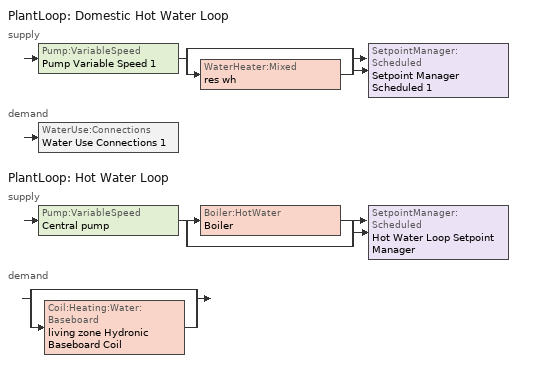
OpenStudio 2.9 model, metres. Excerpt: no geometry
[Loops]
PlantLoop 'Domestic Hot Water Loop'
 supply: Pump:VariableSpeed 'Pump Variable Speed 1' > split
  | bypass
  | WaterHeater:Mixed 'res wh'
  join > SetpointManager:Scheduled 'Setpoint Manager Scheduled 1'
 demand: WaterUse:Connections 'Water Use Connections 1'
PlantLoop 'Hot Water Loop'
 supply: Pump:VariableSpeed 'Central pump' > split
  | Boiler:HotWater 'Boiler'
  | bypass
  join > SetpointManager:Scheduled 'Hot Water Loop Setpoint Manager'
 demand: split
  | bypass
  | Coil:Heating:Water:Baseboard 'living zone Hydronic Baseboard Coil'
[Sizing:Zone] Zone Cooling Design Supply Air Temperature Input Method=SupplyAirTemperature; Zone Cooling Design Supply Air Temperature {C}=14; Zone Cooling Design Supply Air Temperature Difference {deltaC}=11.11; Zone Heating Design Supply Air Temperature Input Method=SupplyAirTemperature; Zone Heating Design Supply Air Temperature {C}=40; Zone Heating Design Supply Air Temperature Difference {deltaC}=11.11; Zone Cooling Design Supply Air Humidity Ratio {kg-H2O/kg-air}=0.0085; Zone Heating Design Supply Air Humidity Ratio {kg-H2O/kg-air}=0.008; Cooling Design Air Flow Method=DesignDay; Heating Design Air Flow Method=DesignDay; Account for Dedicated Outdoor Air System=No; Dedicated Outdoor Air System Control Strategy=NeutralSupplyAir; Dedicated Outdoor Air Low Setpoint Temperature for Design {C}=autosize; Dedicated Outdoor Air High Setpoint Temperature for Design {C}=autosize
living zone; corridor zone; crawl zone
[Zone equipment]
living zone: res room ac zone ptac, living zone Hydronic Baseboard
[PlantLoop] Glycol Concentration=0; Load Distribution Scheme=Optimal
Name | Maximum Loop Flow Rate {m3/s} | Plant Loop Volume {m3} | Fluid Type | Minimum Loop Temperature {C}
Domestic Hot Water Loop | 0.01 | 0.003
Hot Water Loop |  | Autocalculate | Water | 10
[Sizing:Plant] Loop Type=Heating; Sizing Option=NonCoincident; Zone Timesteps in Averaging Window=1; Coincident Sizing Factor Mode=None
Name | Design Loop Exit Temperature {C} | Loop Design Temperature Difference {deltaC}
Domestic Hot Water Loop | 52.6667 | 5.55556
Hot Water Loop | 82.2222 | 11.1111
[Pump:VariableSpeed] Pump Control Type=Intermittent; Skin Loss Radiative Fraction=0.5; Design Power Sizing Method=PowerPerFlowPerPressure; Design Electric Power per Unit Flow Rate {W/(m3/s)}=348701.1; Design Shaft Power per Unit Flow Rate per Unit Head {W-s/m3-Pa}=1.28205; Design Minimum Flow Rate Fraction=0
Name | Rated Flow Rate {m3/s} | Rated Pump Head {Pa} | Rated Power Consumption {W} | Motor Efficiency | Fraction of Motor Inefficiencies to Fluid Stream | Coefficient 1 of the Part Load Performance Curve | Coefficient 2 of the Part Load Performance Curve | Coefficient 3 of the Part Load Performance Curve | Coefficient 4 of the Part Load Performance Curve
Pump Variable Speed 1 | 0.01 | 1 | 0 | 1 | 0 | 0 | 1 | 0 | 0
Central pump |  | 179344 |  | 0.9
[SetpointManager:Scheduled] Control Variable=Temperature
Name | Schedule
Setpoint Manager Scheduled 1 | dhw temp
Hot Water Loop Setpoint Manager | Hot Water Loop Temp - 180F
[WaterHeater:Mixed]
res wh: Tank Volume {m3}=0.136275; Setpoint Temperature Schedule=WH Setpoint Temp; Deadband Temperature Difference {deltaC}=2; Maximum Temperature Limit {C}=99; Heater Control Type=Cycle; Heater Maximum Capacity {W}=1318.82; Heater Minimum Capacity {W}=0; Heater Fuel Type=Electricity; Heater Thermal Efficiency=1; Off Cycle Parasitic Fuel Consumption Rate {W}=0; Off Cycle Parasitic Fuel Type=Electricity; Off Cycle Parasitic Heat Fraction to Tank=0; On Cycle Parasitic Fuel Consumption Rate {W}=0; On Cycle Parasitic Fuel Type=Electricity; On Cycle Parasitic Heat Fraction to Tank=0; Ambient Temperature Indicator=ThermalZone; Ambient Temperature Thermal Zone=living zone; Off Cycle Loss Coefficient to Ambient Temperature {W/K}=1.16351; Off Cycle Loss Fraction to Thermal Zone=1; On Cycle Loss Coefficient to Ambient Temperature {W/K}=1.16351; On Cycle Loss Fraction to Thermal Zone=1; Use Side Effectiveness=1; Source Side Effectiveness=1; Use Side Design Flow Rate {m3/s}=autosize; Source Side Design Flow Rate {m3/s}=autosize; Indirect Water Heating Recovery Time {hr}=1.5; Source Side Flow Control Mode=IndirectHeatPrimarySetpoint
[WaterUse:Connections]
Water Use Connections 1: Water Use Equipment Name 1=res shower; Water Use Equipment Name 2=res sink; Water Use Equipment Name 3=res bath; Water Use Equipment Name 4=res shower dist=0.0; Water Use Equipment Name 5=res sink dist=0.0; Water Use Equipment Name 6=res bath dist=0.0; Water Use Equipment Name 7=res cw; Water Use Equipment Name 8=res dw
[WaterUse:Equipment:Definition]
Name | Peak Flow Rate {m3/s} | Target Temperature Schedule
res shower | 0.000137347 | res shower temperature schedule
res sink | 0.0001062 | res sink temperature schedule
res bath | 0.00021481 | res bath temperature schedule
res shower dist=0.0 | 0 | res shower temperature schedule
res sink dist=0.0 | 0 | res sink temperature schedule
res bath dist=0.0 | 0 | res bath temperature schedule
res cw | 0.000126391 | res cw temperature schedule
res dw | 5.33455e-05 | res dw temperature schedule
[OtherEquipment:Definition] Design Level Calculation Method=EquipmentLevel; Fraction Radiant=0; Fraction Lost=0
Name | Design Level {W} | Fraction Latent
res shower | 3949.73 | 0.487197
res sink | 1066.44 | 0.312222
res bath | 3168.63 | 0
[Coil:Cooling:DX:SingleSpeed]
res room ac cooling coil: Availability Schedule=Always On Discrete; Rated Total Cooling Capacity {W}=3122.96; Rated Sensible Heat Ratio=0.65; Rated COP {W/W}=3.13586; Rated Air Flow Rate {m3/s}=0.130756; Rated Evaporator Fan Power Per Volume Flow Rate {W/(m3/s)}=773.3; Total Cooling Capacity Function of Temperature Curve=RoomAC-Cap-fT; Total Cooling Capacity Function of Flow Fraction Curve=RoomAC-Cap-fFF; Energy Input Ratio Function of Temperature Curve=RoomAC-EIR-fT; Energy Input Ratio Function of Flow Fraction Curve=RoomAC-EIR-fFF; Part Load Fraction Correlation Curve=RoomAC-PLF-fPLR; Condenser Type=AirCooled; Evaporative Condenser Effectiveness=0.9; Evaporative Condenser Air Flow Rate {m3/s}=Autosize; Evaporative Condenser Pump Rated Power Consumption {W}=Autosize; Crankcase Heater Capacity {W}=0; Maximum Outdoor Dry-Bulb Temperature for Crankcase Heater Operation {C}=10; Basin Heater Capacity {W/K}=0; Basin Heater Setpoint Temperature {C}=2
[Fan:OnOff]
res room ac living zone clg supply fan: Availability Schedule=Always On Discrete; Fan Total Efficiency=1; Pressure Rise {Pa}=0; Maximum Flow Rate {m3/s}=0.146681; Motor Efficiency=1; Motor In Airstream Fraction=0; Fan Power Ratio Function of Speed Ratio Curve=Fan On Off Power Curve; Fan Efficiency Ratio Function of Speed Ratio Curve=Fan On Off Efficiency Curve
[Coil:Heating:Electric]
res room ac always off heating coil: Availability Schedule=Always Off Discrete; Nominal Capacity {W}=0
[ZoneHVAC:PackagedTerminalAirConditioner]
res room ac zone ptac: Availability Schedule=Always On Discrete; Supply Air Flow Rate During Cooling Operation {m3/s}=0.146681; Supply Air Flow Rate During Heating Operation {m3/s}=1e-005; Supply Air Flow Rate When No Cooling or Heating is Needed {m3/s}=0; Outdoor Air Flow Rate During Cooling Operation {m3/s}=0; Outdoor Air Flow Rate During Heating Operation {m3/s}=0; Outdoor Air Flow Rate When No Cooling or Heating is Needed {m3/s}=0; Supply Air Fan=res room ac living zone clg supply fan; Heating Coil=res room ac always off heating coil; Cooling Coil=res room ac cooling coil; Fan Placement=DrawThrough; Supply Air Fan Operating Mode Schedule=Always Off Discrete
[Boiler:HotWater]
Boiler: Fuel Type=FuelOil#1; Nominal Thermal Efficiency=0.78; Efficiency Curve Temperature Evaluation Variable=LeavingBoiler; Design Water Outlet Temperature {C}=82.2222; Minimum Part Load Ratio=0; Maximum Part Load Ratio=1.2; Optimum Part Load Ratio=1; Water Outlet Upper Temperature Limit {C}=95; Boiler Flow Mode=LeavingSetpointModulated; Parasitic Electric Load {W}=0; Sizing Factor=1
[Coil:Heating:Water:Baseboard]
living zone Hydronic Baseboard Coil: Heating Design Capacity Method=HeatingDesignCapacity; Heating Design Capacity {W}=autosize; Heating Design Capacity Per Floor Area {W/m2}=0; Fraction of Autosized Heating Design Capacity=0.8
[ZoneHVAC:Baseboard:Convective:Water]
living zone Hydronic Baseboard: Availability Schedule=Always On Discrete; Heating Coil=living zone Hydronic Baseboard Coil
[EnergyManagementSystem:Sensor]
Name | Output Variable or Output Meter Index Key | Output Variable or Output Meter
Central_pump_s | Central pump | Pump Electric Energy
res_ceil_fan_sched_val_sensor | res ceil fan schedule | Schedule Value
res_ceil_fan_tin_sensor; res_af_1_tin_s | living zone | Zone Mean Air Temperature
res_nv_pb_s |  | Site Outdoor Air Barometric Pressure
res_af_vw_s |  | Site Wind Speed
res_nv_wt_s |  | Site Outdoor Air Humidity Ratio
res_af_1_tt_s | living zone | Zone Outdoor Air Drybulb Temperature
res_nv_1_nva_s | res nv_1 avail schedule | Schedule Value
res_nv_1_sp_s | res nv_1 temp schedule | Schedule Value
res_infil_1_range_sch_s | res mv_1 range exhaust schedule | Schedule Value
res_infil_1_bath_sch_s | res mv_1 bath exhaust schedule | Schedule Value
res_infil_1_dryer_sch_s | res mv_1 dryer exhaust schedule | Schedule Value
res_infil_1_wh_sch_s | Always On Discrete | Schedule Value
[EnergyManagementSystem:Program]
Central_pumps_program: Set central_pumps_h = Central_pump_s
res_ceil_fan_schedule_program: If res_ceil_fan_sched_val_sensor == 0; Set res_ceil_fan_sched_override = 0; ElseIf res_ceil_fan_tin_sensor < 22.167; Set res_ceil_fan_sched_override = 0; Else; Set res_ceil_fan_sched_override = 1; EndIf
res_nv_1_program: Set Tdiff = res_af_1_tin_s-res_af_1_tt_s; Set dT = (@Abs Tdiff); Set pt = (@RhFnTdbWPb res_af_1_tt_s res_nv_wt_s res_nv_pb_s); Set NVA = 2060.217815040007; Set Cs = 8.963020389461627e-05; Set Cw = 6.158219665777789e-05; Set MNV = 0.6292632576; Set MHR = 0.0115; Set MRH = 0.7; Set temp1 = (res_nv_1_nva_s*NVA); Set SGNV = temp1*((((Cs*dT)+(Cw*(res_af_vw_s^2)))^0.5)/1000); If (res_nv_wt_s<MHR) && (pt<MRH) && (res_af_1_tin_s>res_nv_1_sp_s); Set temp2 = (res_af_1_tin_s-res_nv_1_sp_s); Set NVadj1 = temp2/(res_af_1_tin_s-res_af_1_tt_s); Set NVadj2 = (@Min NVadj1 1); Set NVadj3 = (@Max NVadj2 0); Set NVadj = SGNV*NVadj3; Set res_nv_1_flow_act = (@Min NVadj MNV); Else; Set res_nv_1_flow_act = 0; EndIf
res_infil_1_program: Set p_m = 0.14; Set p_s = 0.22; Set s_m = 270; Set s_s = 370; Set z_m = 9.99744; Set z_s = 2.4384; Set f_t = (((s_m/z_m)^p_m)*((z_s/s_s)^p_s)); Set Tdiff = res_af_1_tin_s-res_af_1_tt_s; Set dT = @Abs Tdiff; Set c = 0.0791; Set Cs = 0.0523; Set Cw = 0.0986; Set n = 0.67; Set sft = (f_t*0.5); Set temp1 = ((c*Cw)*((sft*res_af_vw_s)^(2*n)))^2; Set Qn = (((c*Cs*(dT^n))^2)+temp1)^0.5; Set Tdiff = res_af_1_tin_s-res_af_1_tt_s; Set dT = @Abs Tdiff; Set QWHV = res_infil_1_wh_sch_s*0.0; Set Qrange = res_infil_1_range_sch_s*0.0472; Set Qdryer = res_infil_1_dryer_sch_s*0.0472; Set Qbath = res_infil_1_bath_sch_s*0.0354; Set QhpwhOut = 0; Set QhpwhIn = 0; Set QductsOut = 0; Set QductsIn = 0; Set Qout = Qrange+Qbath+Qdryer+QhpwhOut+QductsOut; Set Qin = QWHV+QhpwhIn+QductsIn; Set Qu = @Abs (Qout- Qin); Set Qb = (@Min Qout Qin); Set faneff_wh = 1; Set res_infil_1_house_fan_act = (QWHV*300)/faneff_wh*0; Set faneff_sp = 0.4719474432000001; Set res_infil_1_range_fan_act = (Qrange*300)/faneff_sp; Set res_infil_1_bath_fan_act = (Qbath*300)/faneff_sp; Set Q_acctd_for_elsewhere = QhpwhOut+QhpwhIn+QductsOut+QductsIn; Set res_infil_1_flow_act = (((Qu^2)+(Qn^2))^0.5)-Q_acctd_for_elsewhere; Set res_infil_1_flow_act = (@Max res_infil_1_flow_act 0)
[EnergyManagementSystem:OutputVariable]
Central htg pump:Pumps:Electricity: EMS Variable=central_pumps_h; Type of Data in Variable=Summed; Update Frequency=SystemTimestep; EMS Program or Subroutine=Central_pumps_program; Units=J
[EnergyManagementSystem:ProgramCallingManager]
Central pump program calling manager: EndOfSystemTimestepBeforeHVACReporting; Central_pumps_program
res ceil fan program calling manager: BeginTimestepBeforePredictor; res_ceil_fan_schedule_program
res af_1 program calling manager: BeginTimestepBeforePredictor; res_infil_1_program; res_nv_1_program
[ElectricEquipment:Definition] Design Level Calculation Method=EquipmentLevel
Name | Design Level {W} | Fraction Latent | Fraction Radiant | Fraction Lost
res cw | 5077.2 | 0 | 0.48 | 0.2
res dw | 6995.09 | 0.15 | 0.36 | 0.25
res infil_1 house fan; res infil_1 range fan; res infil_1 bath fan | 0 | 0 | 0 | 1
[EnergyManagementSystem:Actuator]
Name | Actuated Component | Actuated Component Type | Actuated Component Control Type
res_ceil_fan_sched_override | res ceil fan master | Schedule:Constant | Schedule Value
res_nv_1_flow_act | res nv_1 flow | Zone Infiltration | Air Exchange Flow Rate
res_infil_1_house_fan_act | res infil_1 house fan | ElectricEquipment | Electric Power Level
res_infil_1_range_fan_act | res infil_1 range fan | ElectricEquipment | Electric Power Level
res_infil_1_bath_fan_act | res infil_1 bath fan | ElectricEquipment | Electric Power Level
res_infil_1_flow_act | res infil_1 flow | Zone Infiltration | Air Exchange Flow Rate
[Schedule:Ruleset]
Name | Default Day Schedule | Summer Design Day Schedule | Winter Design Day Schedule
Hot Water Loop Temp - 180F | Hot Water Loop Temp - 180F Default
res ceil fan schedule | Schedule Day 2
res nv_1 temp schedule | Schedule Day 66
res nv_1 avail schedule | Schedule Day 67
res mv_1 range exhaust schedule | Schedule Day 70 | res mv_1 range exhaust schedule summer design | res mv_1 range exhaust schedule winter design
res mv_1 bath exhaust schedule | Schedule Day 71 | res mv_1 bath exhaust schedule summer design | res mv_1 bath exhaust schedule winter design
res mv_1 dryer exhaust schedule | Schedule Day 72
[Schedule:Day]
Hot Water Loop Temp - 180F Default: 24, 0, 82.2222
Schedule Day 2; Schedule Day 66; Schedule Day 67; Schedule Day 70; res mv_1 range exhaust schedule winter design; Schedule Day 71; res mv_1 bath exhaust schedule winter design; Schedule Day 72; res mv_1 dryer exhaust schedule allday1; res mv_1 dryer exhaust schedule allday4; res mv_1 dryer exhaust schedule allday7: 24, 0, 0
res ceil fan schedule allday1; res ceil fan schedule allday2; res ceil fan schedule allday3; res ceil fan schedule allday4; res ceil fan schedule allday5; res ceil fan schedule allday6; res ceil fan schedule allday7; res ceil fan schedule allday8; res ceil fan schedule allday9; res ceil fan schedule allday10; res ceil fan schedule allday11; res ceil fan schedule allday12; res mv_1 range exhaust schedule summer design; res mv_1 bath exhaust schedule summer design: 24, 0, 1
res nv_1 temp schedule allday1; res nv_1 temp schedule allday2; res nv_1 temp schedule allday3; res nv_1 temp schedule allday4; res nv_1 temp schedule allday5; res nv_1 temp schedule allday6; res nv_1 temp schedule allday7; res nv_1 temp schedule allday8; res nv_1 temp schedule allday9; res nv_1 temp schedule allday10; res nv_1 temp schedule allday11; res nv_1 temp schedule allday12: 24, 0, 21.6667
res nv_1 availability schedule allday1 on; res nv_1 availability schedule allday1 on 1; res nv_1 availability schedule allday1 on 2; res nv_1 availability schedule allday1 on 3; res nv_1 availability schedule allday1 on 4; res nv_1 availability schedule allday1 on 5; res nv_1 availability schedule allday1 on 6; res nv_1 availability schedule allday1 on 7; res nv_1 availability schedule allday1 on 8; res nv_1 availability schedule allday1 on 9; res nv_1 availability schedule allday1 on 10; res nv_1 availability schedule allday1 on 11: 1, 0, 1, 2, 0, 1, 3, 0, 1, 4, 0, 1, 5, 0, 1, 6, 0, 1, 7, 0, 1, 8, 0, 1, 9, 0, 1, 10, 0, 1, 11, 0, 1, 12, 0, 1, 13, 0, 1, 14, 0, 1, 15, 0, 1, 16, 0, 1, 17, 0, 1, 18, 0, 1, 19, 0, 1, 20, 0, 1, 21, 0, 1, 22, 0, 1, 23, 0, 1, 24, 0, 1
res mv_1 range exhaust schedule allday1; res mv_1 range exhaust schedule allday2; res mv_1 range exhaust schedule allday3; res mv_1 range exhaust schedule allday4; res mv_1 range exhaust schedule allday5; res mv_1 range exhaust schedule allday6; res mv_1 range exhaust schedule allday7; res mv_1 range exhaust schedule allday8; res mv_1 range exhaust schedule allday9; res mv_1 range exhaust schedule allday10; res mv_1 range exhaust schedule allday11; res mv_1 range exhaust schedule allday12: 15, 0, 0, 16, 0, 1, 24, 0, 0
res mv_1 bath exhaust schedule allday1; res mv_1 bath exhaust schedule allday2; res mv_1 bath exhaust schedule allday3; res mv_1 bath exhaust schedule allday4; res mv_1 bath exhaust schedule allday5; res mv_1 bath exhaust schedule allday6; res mv_1 bath exhaust schedule allday7; res mv_1 bath exhaust schedule allday8; res mv_1 bath exhaust schedule allday9; res mv_1 bath exhaust schedule allday10; res mv_1 bath exhaust schedule allday11; res mv_1 bath exhaust schedule allday12: 22, 0, 0, 23, 0, 1, 24, 0, 0
res mv_1 dryer exhaust schedule allday2: 15, 50, 0, 16, 0, 0.4, 16, 40, 1, 16, 50, 0.3, 24, 0, 0
res mv_1 dryer exhaust schedule allday3: 11, 30, 0, 11, 40, 0.7, 12, 20, 1, 20, 30, 0, 20, 40, 0.1, 21, 0, 1, 21, 10, 0.3, 24, 0, 0
res mv_1 dryer exhaust schedule allday5: 10, 0, 0, 10, 10, 0.1, 10, 30, 1, 10, 40, 0.3, 24, 0, 0
res mv_1 dryer exhaust schedule allday6: 9, 20, 0, 9, 30, 0.6, 10, 10, 1, 10, 20, 0.1, 10, 30, 0, 10, 40, 0.1, 11, 20, 1, 11, 30, 0.6, 24, 0, 0
[Schedule:Rule] Apply Monday=Yes; Apply Wednesday=Yes; Apply Friday=Yes
res ceil fan schedule allday rule1: Schedule Ruleset=res ceil fan schedule; Rule Order=11; Day Schedule=res ceil fan schedule allday1; Apply Sunday=Yes; Apply Tuesday=Yes; Apply Thursday=Yes; Apply Saturday=Yes; Date Specification Type=DateRange; Start Month=1; Start Day=1; End Month=1; End Day=31
res ceil fan schedule allday rule2: Schedule Ruleset=res ceil fan schedule; Rule Order=10; Day Schedule=res ceil fan schedule allday2; Apply Sunday=Yes; Apply Tuesday=Yes; Apply Thursday=Yes; Apply Saturday=Yes; Date Specification Type=DateRange; Start Month=2; Start Day=1; End Month=2; End Day=28
res ceil fan schedule allday rule3: Schedule Ruleset=res ceil fan schedule; Rule Order=9; Day Schedule=res ceil fan schedule allday3; Apply Sunday=Yes; Apply Tuesday=Yes; Apply Thursday=Yes; Apply Saturday=Yes; Date Specification Type=DateRange; Start Month=3; Start Day=1; End Month=3; End Day=31
res ceil fan schedule allday rule4: Schedule Ruleset=res ceil fan schedule; Rule Order=8; Day Schedule=res ceil fan schedule allday4; Apply Sunday=Yes; Apply Tuesday=Yes; Apply Thursday=Yes; Apply Saturday=Yes; Date Specification Type=DateRange; Start Month=4; Start Day=1; End Month=4; End Day=30
res ceil fan schedule allday rule5: Schedule Ruleset=res ceil fan schedule; Rule Order=7; Day Schedule=res ceil fan schedule allday5; Apply Sunday=Yes; Apply Tuesday=Yes; Apply Thursday=Yes; Apply Saturday=Yes; Date Specification Type=DateRange; Start Month=5; Start Day=1; End Month=5; End Day=31
res ceil fan schedule allday rule6: Schedule Ruleset=res ceil fan schedule; Rule Order=6; Day Schedule=res ceil fan schedule allday6; Apply Sunday=Yes; Apply Tuesday=Yes; Apply Thursday=Yes; Apply Saturday=Yes; Date Specification Type=DateRange; Start Month=6; Start Day=1; End Month=6; End Day=30
res ceil fan schedule allday rule7: Schedule Ruleset=res ceil fan schedule; Rule Order=5; Day Schedule=res ceil fan schedule allday7; Apply Sunday=Yes; Apply Tuesday=Yes; Apply Thursday=Yes; Apply Saturday=Yes; Date Specification Type=DateRange; Start Month=7; Start Day=1; End Month=7; End Day=31
res ceil fan schedule allday rule8: Schedule Ruleset=res ceil fan schedule; Rule Order=4; Day Schedule=res ceil fan schedule allday8; Apply Sunday=Yes; Apply Tuesday=Yes; Apply Thursday=Yes; Apply Saturday=Yes; Date Specification Type=DateRange; Start Month=8; Start Day=1; End Month=8; End Day=31
res ceil fan schedule allday rule9: Schedule Ruleset=res ceil fan schedule; Rule Order=3; Day Schedule=res ceil fan schedule allday9; Apply Sunday=Yes; Apply Tuesday=Yes; Apply Thursday=Yes; Apply Saturday=Yes; Date Specification Type=DateRange; Start Month=9; Start Day=1; End Month=9; End Day=30
res ceil fan schedule allday rule10: Schedule Ruleset=res ceil fan schedule; Rule Order=2; Day Schedule=res ceil fan schedule allday10; Apply Sunday=Yes; Apply Tuesday=Yes; Apply Thursday=Yes; Apply Saturday=Yes; Date Specification Type=DateRange; Start Month=10; Start Day=1; End Month=10; End Day=31
res ceil fan schedule allday rule11: Schedule Ruleset=res ceil fan schedule; Rule Order=1; Day Schedule=res ceil fan schedule allday11; Apply Sunday=Yes; Apply Tuesday=Yes; Apply Thursday=Yes; Apply Saturday=Yes; Date Specification Type=DateRange; Start Month=11; Start Day=1; End Month=11; End Day=30
res ceil fan schedule allday rule12: Schedule Ruleset=res ceil fan schedule; Rule Order=0; Day Schedule=res ceil fan schedule allday12; Apply Sunday=Yes; Apply Tuesday=Yes; Apply Thursday=Yes; Apply Saturday=Yes; Date Specification Type=DateRange; Start Month=12; Start Day=1; End Month=12; End Day=31
res nv_1 temp schedule allday rule1: Schedule Ruleset=res nv_1 temp schedule; Rule Order=11; Day Schedule=res nv_1 temp schedule allday1; Apply Sunday=Yes; Apply Tuesday=Yes; Apply Thursday=Yes; Apply Saturday=Yes; Date Specification Type=DateRange; Start Month=1; Start Day=1; End Month=1; End Day=31
res nv_1 temp schedule allday rule2: Schedule Ruleset=res nv_1 temp schedule; Rule Order=10; Day Schedule=res nv_1 temp schedule allday2; Apply Sunday=Yes; Apply Tuesday=Yes; Apply Thursday=Yes; Apply Saturday=Yes; Date Specification Type=DateRange; Start Month=2; Start Day=1; End Month=2; End Day=28
res nv_1 temp schedule allday rule3: Schedule Ruleset=res nv_1 temp schedule; Rule Order=9; Day Schedule=res nv_1 temp schedule allday3; Apply Sunday=Yes; Apply Tuesday=Yes; Apply Thursday=Yes; Apply Saturday=Yes; Date Specification Type=DateRange; Start Month=3; Start Day=1; End Month=3; End Day=31
res nv_1 temp schedule allday rule4: Schedule Ruleset=res nv_1 temp schedule; Rule Order=8; Day Schedule=res nv_1 temp schedule allday4; Apply Sunday=Yes; Apply Tuesday=Yes; Apply Thursday=Yes; Apply Saturday=Yes; Date Specification Type=DateRange; Start Month=4; Start Day=1; End Month=4; End Day=30
res nv_1 temp schedule allday rule5: Schedule Ruleset=res nv_1 temp schedule; Rule Order=7; Day Schedule=res nv_1 temp schedule allday5; Apply Sunday=Yes; Apply Tuesday=Yes; Apply Thursday=Yes; Apply Saturday=Yes; Date Specification Type=DateRange; Start Month=5; Start Day=1; End Month=5; End Day=31
res nv_1 temp schedule allday rule6: Schedule Ruleset=res nv_1 temp schedule; Rule Order=6; Day Schedule=res nv_1 temp schedule allday6; Apply Sunday=Yes; Apply Tuesday=Yes; Apply Thursday=Yes; Apply Saturday=Yes; Date Specification Type=DateRange; Start Month=6; Start Day=1; End Month=6; End Day=30
res nv_1 temp schedule allday rule7: Schedule Ruleset=res nv_1 temp schedule; Rule Order=5; Day Schedule=res nv_1 temp schedule allday7; Apply Sunday=Yes; Apply Tuesday=Yes; Apply Thursday=Yes; Apply Saturday=Yes; Date Specification Type=DateRange; Start Month=7; Start Day=1; End Month=7; End Day=31
res nv_1 temp schedule allday rule8: Schedule Ruleset=res nv_1 temp schedule; Rule Order=4; Day Schedule=res nv_1 temp schedule allday8; Apply Sunday=Yes; Apply Tuesday=Yes; Apply Thursday=Yes; Apply Saturday=Yes; Date Specification Type=DateRange; Start Month=8; Start Day=1; End Month=8; End Day=31
res nv_1 temp schedule allday rule9: Schedule Ruleset=res nv_1 temp schedule; Rule Order=3; Day Schedule=res nv_1 temp schedule allday9; Apply Sunday=Yes; Apply Tuesday=Yes; Apply Thursday=Yes; Apply Saturday=Yes; Date Specification Type=DateRange; Start Month=9; Start Day=1; End Month=9; End Day=30
res nv_1 temp schedule allday rule10: Schedule Ruleset=res nv_1 temp schedule; Rule Order=2; Day Schedule=res nv_1 temp schedule allday10; Apply Sunday=Yes; Apply Tuesday=Yes; Apply Thursday=Yes; Apply Saturday=Yes; Date Specification Type=DateRange; Start Month=10; Start Day=1; End Month=10; End Day=31
res nv_1 temp schedule allday rule11: Schedule Ruleset=res nv_1 temp schedule; Rule Order=1; Day Schedule=res nv_1 temp schedule allday11; Apply Sunday=Yes; Apply Tuesday=Yes; Apply Thursday=Yes; Apply Saturday=Yes; Date Specification Type=DateRange; Start Month=11; Start Day=1; End Month=11; End Day=30
res nv_1 temp schedule allday rule12: Schedule Ruleset=res nv_1 temp schedule; Rule Order=0; Day Schedule=res nv_1 temp schedule allday12; Apply Sunday=Yes; Apply Tuesday=Yes; Apply Thursday=Yes; Apply Saturday=Yes; Date Specification Type=DateRange; Start Month=12; Start Day=1; End Month=12; End Day=31
res nv_1 availability schedule allday ruleset1 on: Schedule Ruleset=res nv_1 avail schedule; Rule Order=11; Day Schedule=res nv_1 availability schedule allday1 on; Date Specification Type=DateRange; Start Month=1; Start Day=1; End Month=1; End Day=31
res nv_1 availability schedule allday ruleset2 on: Schedule Ruleset=res nv_1 avail schedule; Rule Order=10; Day Schedule=res nv_1 availability schedule allday1 on 1; Date Specification Type=DateRange; Start Month=2; Start Day=1; End Month=2; End Day=28
res nv_1 availability schedule allday ruleset3 on: Schedule Ruleset=res nv_1 avail schedule; Rule Order=9; Day Schedule=res nv_1 availability schedule allday1 on 2; Date Specification Type=DateRange; Start Month=3; Start Day=1; End Month=3; End Day=31
res nv_1 availability schedule allday ruleset4 on: Schedule Ruleset=res nv_1 avail schedule; Rule Order=8; Day Schedule=res nv_1 availability schedule allday1 on 3; Date Specification Type=DateRange; Start Month=4; Start Day=1; End Month=4; End Day=30
res nv_1 availability schedule allday ruleset5 on: Schedule Ruleset=res nv_1 avail schedule; Rule Order=7; Day Schedule=res nv_1 availability schedule allday1 on 4; Date Specification Type=DateRange; Start Month=5; Start Day=1; End Month=5; End Day=31
res nv_1 availability schedule allday ruleset6 on: Schedule Ruleset=res nv_1 avail schedule; Rule Order=6; Day Schedule=res nv_1 availability schedule allday1 on 5; Date Specification Type=DateRange; Start Month=6; Start Day=1; End Month=6; End Day=30
res nv_1 availability schedule allday ruleset7 on: Schedule Ruleset=res nv_1 avail schedule; Rule Order=5; Day Schedule=res nv_1 availability schedule allday1 on 6; Date Specification Type=DateRange; Start Month=7; Start Day=1; End Month=7; End Day=31
res nv_1 availability schedule allday ruleset8 on: Schedule Ruleset=res nv_1 avail schedule; Rule Order=4; Day Schedule=res nv_1 availability schedule allday1 on 7; Date Specification Type=DateRange; Start Month=8; Start Day=1; End Month=8; End Day=31
res nv_1 availability schedule allday ruleset9 on: Schedule Ruleset=res nv_1 avail schedule; Rule Order=3; Day Schedule=res nv_1 availability schedule allday1 on 8; Date Specification Type=DateRange; Start Month=9; Start Day=1; End Month=9; End Day=30
res nv_1 availability schedule allday ruleset10 on: Schedule Ruleset=res nv_1 avail schedule; Rule Order=2; Day Schedule=res nv_1 availability schedule allday1 on 9; Date Specification Type=DateRange; Start Month=10; Start Day=1; End Month=10; End Day=31
res nv_1 availability schedule allday ruleset11 on: Schedule Ruleset=res nv_1 avail schedule; Rule Order=1; Day Schedule=res nv_1 availability schedule allday1 on 10; Date Specification Type=DateRange; Start Month=11; Start Day=1; End Month=11; End Day=30
res nv_1 availability schedule allday ruleset12 on: Schedule Ruleset=res nv_1 avail schedule; Rule Order=0; Day Schedule=res nv_1 availability schedule allday1 on 11; Date Specification Type=DateRange; Start Month=12; Start Day=1; End Month=12; End Day=31
res mv_1 range exhaust schedule allday rule1: Schedule Ruleset=res mv_1 range exhaust schedule; Rule Order=11; Day Schedule=res mv_1 range exhaust schedule allday1; Apply Sunday=Yes; Apply Tuesday=Yes; Apply Thursday=Yes; Apply Saturday=Yes; Date Specification Type=DateRange; Start Month=1; Start Day=1; End Month=1; End Day=31
res mv_1 range exhaust schedule allday rule2: Schedule Ruleset=res mv_1 range exhaust schedule; Rule Order=10; Day Schedule=res mv_1 range exhaust schedule allday2; Apply Sunday=Yes; Apply Tuesday=Yes; Apply Thursday=Yes; Apply Saturday=Yes; Date Specification Type=DateRange; Start Month=2; Start Day=1; End Month=2; End Day=28
res mv_1 range exhaust schedule allday rule3: Schedule Ruleset=res mv_1 range exhaust schedule; Rule Order=9; Day Schedule=res mv_1 range exhaust schedule allday3; Apply Sunday=Yes; Apply Tuesday=Yes; Apply Thursday=Yes; Apply Saturday=Yes; Date Specification Type=DateRange; Start Month=3; Start Day=1; End Month=3; End Day=31
res mv_1 range exhaust schedule allday rule4: Schedule Ruleset=res mv_1 range exhaust schedule; Rule Order=8; Day Schedule=res mv_1 range exhaust schedule allday4; Apply Sunday=Yes; Apply Tuesday=Yes; Apply Thursday=Yes; Apply Saturday=Yes; Date Specification Type=DateRange; Start Month=4; Start Day=1; End Month=4; End Day=30
res mv_1 range exhaust schedule allday rule5: Schedule Ruleset=res mv_1 range exhaust schedule; Rule Order=7; Day Schedule=res mv_1 range exhaust schedule allday5; Apply Sunday=Yes; Apply Tuesday=Yes; Apply Thursday=Yes; Apply Saturday=Yes; Date Specification Type=DateRange; Start Month=5; Start Day=1; End Month=5; End Day=31
res mv_1 range exhaust schedule allday rule6: Schedule Ruleset=res mv_1 range exhaust schedule; Rule Order=6; Day Schedule=res mv_1 range exhaust schedule allday6; Apply Sunday=Yes; Apply Tuesday=Yes; Apply Thursday=Yes; Apply Saturday=Yes; Date Specification Type=DateRange; Start Month=6; Start Day=1; End Month=6; End Day=30
res mv_1 range exhaust schedule allday rule7: Schedule Ruleset=res mv_1 range exhaust schedule; Rule Order=5; Day Schedule=res mv_1 range exhaust schedule allday7; Apply Sunday=Yes; Apply Tuesday=Yes; Apply Thursday=Yes; Apply Saturday=Yes; Date Specification Type=DateRange; Start Month=7; Start Day=1; End Month=7; End Day=31
res mv_1 range exhaust schedule allday rule8: Schedule Ruleset=res mv_1 range exhaust schedule; Rule Order=4; Day Schedule=res mv_1 range exhaust schedule allday8; Apply Sunday=Yes; Apply Tuesday=Yes; Apply Thursday=Yes; Apply Saturday=Yes; Date Specification Type=DateRange; Start Month=8; Start Day=1; End Month=8; End Day=31
res mv_1 range exhaust schedule allday rule9: Schedule Ruleset=res mv_1 range exhaust schedule; Rule Order=3; Day Schedule=res mv_1 range exhaust schedule allday9; Apply Sunday=Yes; Apply Tuesday=Yes; Apply Thursday=Yes; Apply Saturday=Yes; Date Specification Type=DateRange; Start Month=9; Start Day=1; End Month=9; End Day=30
res mv_1 range exhaust schedule allday rule10: Schedule Ruleset=res mv_1 range exhaust schedule; Rule Order=2; Day Schedule=res mv_1 range exhaust schedule allday10; Apply Sunday=Yes; Apply Tuesday=Yes; Apply Thursday=Yes; Apply Saturday=Yes; Date Specification Type=DateRange; Start Month=10; Start Day=1; End Month=10; End Day=31
res mv_1 range exhaust schedule allday rule11: Schedule Ruleset=res mv_1 range exhaust schedule; Rule Order=1; Day Schedule=res mv_1 range exhaust schedule allday11; Apply Sunday=Yes; Apply Tuesday=Yes; Apply Thursday=Yes; Apply Saturday=Yes; Date Specification Type=DateRange; Start Month=11; Start Day=1; End Month=11; End Day=30
res mv_1 range exhaust schedule allday rule12: Schedule Ruleset=res mv_1 range exhaust schedule; Rule Order=0; Day Schedule=res mv_1 range exhaust schedule allday12; Apply Sunday=Yes; Apply Tuesday=Yes; Apply Thursday=Yes; Apply Saturday=Yes; Date Specification Type=DateRange; Start Month=12; Start Day=1; End Month=12; End Day=31
res mv_1 bath exhaust schedule allday rule1: Schedule Ruleset=res mv_1 bath exhaust schedule; Rule Order=11; Day Schedule=res mv_1 bath exhaust schedule allday1; Apply Sunday=Yes; Apply Tuesday=Yes; Apply Thursday=Yes; Apply Saturday=Yes; Date Specification Type=DateRange; Start Month=1; Start Day=1; End Month=1; End Day=31
res mv_1 bath exhaust schedule allday rule2: Schedule Ruleset=res mv_1 bath exhaust schedule; Rule Order=10; Day Schedule=res mv_1 bath exhaust schedule allday2; Apply Sunday=Yes; Apply Tuesday=Yes; Apply Thursday=Yes; Apply Saturday=Yes; Date Specification Type=DateRange; Start Month=2; Start Day=1; End Month=2; End Day=28
res mv_1 bath exhaust schedule allday rule3: Schedule Ruleset=res mv_1 bath exhaust schedule; Rule Order=9; Day Schedule=res mv_1 bath exhaust schedule allday3; Apply Sunday=Yes; Apply Tuesday=Yes; Apply Thursday=Yes; Apply Saturday=Yes; Date Specification Type=DateRange; Start Month=3; Start Day=1; End Month=3; End Day=31
res mv_1 bath exhaust schedule allday rule4: Schedule Ruleset=res mv_1 bath exhaust schedule; Rule Order=8; Day Schedule=res mv_1 bath exhaust schedule allday4; Apply Sunday=Yes; Apply Tuesday=Yes; Apply Thursday=Yes; Apply Saturday=Yes; Date Specification Type=DateRange; Start Month=4; Start Day=1; End Month=4; End Day=30
res mv_1 bath exhaust schedule allday rule5: Schedule Ruleset=res mv_1 bath exhaust schedule; Rule Order=7; Day Schedule=res mv_1 bath exhaust schedule allday5; Apply Sunday=Yes; Apply Tuesday=Yes; Apply Thursday=Yes; Apply Saturday=Yes; Date Specification Type=DateRange; Start Month=5; Start Day=1; End Month=5; End Day=31
res mv_1 bath exhaust schedule allday rule6: Schedule Ruleset=res mv_1 bath exhaust schedule; Rule Order=6; Day Schedule=res mv_1 bath exhaust schedule allday6; Apply Sunday=Yes; Apply Tuesday=Yes; Apply Thursday=Yes; Apply Saturday=Yes; Date Specification Type=DateRange; Start Month=6; Start Day=1; End Month=6; End Day=30
res mv_1 bath exhaust schedule allday rule7: Schedule Ruleset=res mv_1 bath exhaust schedule; Rule Order=5; Day Schedule=res mv_1 bath exhaust schedule allday7; Apply Sunday=Yes; Apply Tuesday=Yes; Apply Thursday=Yes; Apply Saturday=Yes; Date Specification Type=DateRange; Start Month=7; Start Day=1; End Month=7; End Day=31
res mv_1 bath exhaust schedule allday rule8: Schedule Ruleset=res mv_1 bath exhaust schedule; Rule Order=4; Day Schedule=res mv_1 bath exhaust schedule allday8; Apply Sunday=Yes; Apply Tuesday=Yes; Apply Thursday=Yes; Apply Saturday=Yes; Date Specification Type=DateRange; Start Month=8; Start Day=1; End Month=8; End Day=31
res mv_1 bath exhaust schedule allday rule9: Schedule Ruleset=res mv_1 bath exhaust schedule; Rule Order=3; Day Schedule=res mv_1 bath exhaust schedule allday9; Apply Sunday=Yes; Apply Tuesday=Yes; Apply Thursday=Yes; Apply Saturday=Yes; Date Specification Type=DateRange; Start Month=9; Start Day=1; End Month=9; End Day=30
res mv_1 bath exhaust schedule allday rule10: Schedule Ruleset=res mv_1 bath exhaust schedule; Rule Order=2; Day Schedule=res mv_1 bath exhaust schedule allday10; Apply Sunday=Yes; Apply Tuesday=Yes; Apply Thursday=Yes; Apply Saturday=Yes; Date Specification Type=DateRange; Start Month=10; Start Day=1; End Month=10; End Day=31
res mv_1 bath exhaust schedule allday rule11: Schedule Ruleset=res mv_1 bath exhaust schedule; Rule Order=1; Day Schedule=res mv_1 bath exhaust schedule allday11; Apply Sunday=Yes; Apply Tuesday=Yes; Apply Thursday=Yes; Apply Saturday=Yes; Date Specification Type=DateRange; Start Month=11; Start Day=1; End Month=11; End Day=30
res mv_1 bath exhaust schedule allday rule12: Schedule Ruleset=res mv_1 bath exhaust schedule; Rule Order=0; Day Schedule=res mv_1 bath exhaust schedule allday12; Apply Sunday=Yes; Apply Tuesday=Yes; Apply Thursday=Yes; Apply Saturday=Yes; Date Specification Type=DateRange; Start Month=12; Start Day=1; End Month=12; End Day=31
res mv_1 dryer exhaust schedule allday ruleset1: Schedule Ruleset=res mv_1 dryer exhaust schedule; Rule Order=6; Day Schedule=res mv_1 dryer exhaust schedule allday1; Apply Sunday=Yes; Apply Tuesday=Yes; Apply Thursday=Yes; Apply Saturday=Yes; Date Specification Type=SpecificDates; Specific Month 1=1; Specific Day 1=1; Specific Month 2=1; Specific Day 2=8; Specific Month 3=1; Specific Day 3=15; Specific Month 4=1; Specific Day 4=22; Specific Month 5=1; Specific Day 5=29; Specific Month 6=2; Specific Day 6=5; Specific Month 7=2; Specific Day 7=12; Specific Month 8=2; Specific Day 8=19; Specific Month 9=2; Specific Day 9=26; Specific Month 10=3; Specific Day 10=5; Specific Month 11=3; Specific Day 11=12; Specific Month 12=3; Specific Day 12=19; Specific Month 13=3; Specific Day 13=26; Specific Month 14=4; Specific Day 14=2; Specific Month 15=4; Specific Day 15=9; Specific Month 16=4; Specific Day 16=16; Specific Month 17=4; Specific Day 17=23; Specific Month 18=4; Specific Day 18=30; Specific Month 19=5; Specific Day 19=7; Specific Month 20=5; Specific Day 20=14; Specific Month 21=5; Specific Day 21=21; Specific Month 22=5; Specific Day 22=28; Specific Month 23=6; Specific Day 23=4; Specific Month 24=6; Specific Day 24=11; Specific Month 25=6; Specific Day 25=18; Specific Month 26=6; Specific Day 26=25; Specific Month 27=7; Specific Day 27=2; Specific Month 28=7; Specific Day 28=9; Specific Month 29=7; Specific Day 29=16; Specific Month 30=7; Specific Day 30=23; Specific Month 31=7; Specific Day 31=30; Specific Month 32=8; Specific Day 32=6; Specific Month 33=8; Specific Day 33=13; Specific Month 34=8; Specific Day 34=20; Specific Month 35=8; Specific Day 35=27; Specific Month 36=9; Specific Day 36=3; Specific Month 37=9; Specific Day 37=10; Specific Month 38=9; Specific Day 38=17; Specific Month 39=9; Specific Day 39=24; Specific Month 40=10; Specific Day 40=1; Specific Month 41=10; Specific Day 41=8; Specific Month 42=10; Specific Day 42=15; Specific Month 43=10; Specific Day 43=22; Specific Month 44=10; Specific Day 44=29; Specific Month 45=11; Specific Day 45=5; Specific Month 46=11; Specific Day 46=12; Specific Month 47=11; Specific Day 47=19; Specific Month 48=11; Specific Day 48=26; Specific Month 49=12; Specific Day 49=3; Specific Month 50=12; Specific Day 50=10; Specific Month 51=12; Specific Day 51=17; Specific Month 52=12; Specific Day 52=24; Specific Month 53=12; Specific Day 53=31
res mv_1 dryer exhaust schedule allday ruleset2: Schedule Ruleset=res mv_1 dryer exhaust schedule; Rule Order=5; Day Schedule=res mv_1 dryer exhaust schedule allday2; Apply Sunday=Yes; Apply Tuesday=Yes; Apply Thursday=Yes; Apply Saturday=Yes; Date Specification Type=SpecificDates; Specific Month 1=1; Specific Day 1=2; Specific Month 2=1; Specific Day 2=9; Specific Month 3=1; Specific Day 3=16; Specific Month 4=1; Specific Day 4=23; Specific Month 5=1; Specific Day 5=30; Specific Month 6=2; Specific Day 6=6; Specific Month 7=2; Specific Day 7=13; Specific Month 8=2; Specific Day 8=20; Specific Month 9=2; Specific Day 9=27; Specific Month 10=3; Specific Day 10=6; Specific Month 11=3; Specific Day 11=13; Specific Month 12=3; Specific Day 12=20; Specific Month 13=3; Specific Day 13=27; Specific Month 14=4; Specific Day 14=3; Specific Month 15=4; Specific Day 15=10; Specific Month 16=4; Specific Day 16=17; Specific Month 17=4; Specific Day 17=24; Specific Month 18=5; Specific Day 18=1; Specific Month 19=5; Specific Day 19=8; Specific Month 20=5; Specific Day 20=15; Specific Month 21=5; Specific Day 21=22; Specific Month 22=5; Specific Day 22=29; Specific Month 23=6; Specific Day 23=5; Specific Month 24=6; Specific Day 24=12; Specific Month 25=6; Specific Day 25=19; Specific Month 26=6; Specific Day 26=26; Specific Month 27=7; Specific Day 27=3; Specific Month 28=7; Specific Day 28=10; Specific Month 29=7; Specific Day 29=17; Specific Month 30=7; Specific Day 30=24; Specific Month 31=7; Specific Day 31=31; Specific Month 32=8; Specific Day 32=7; Specific Month 33=8; Specific Day 33=14; Specific Month 34=8; Specific Day 34=21; Specific Month 35=8; Specific Day 35=28; Specific Month 36=9; Specific Day 36=4; Specific Month 37=9; Specific Day 37=11; Specific Month 38=9; Specific Day 38=18; Specific Month 39=9; Specific Day 39=25; Specific Month 40=10; Specific Day 40=2; Specific Month 41=10; Specific Day 41=9; Specific Month 42=10; Specific Day 42=16; Specific Month 43=10; Specific Day 43=23; Specific Month 44=10; Specific Day 44=30; Specific Month 45=11; Specific Day 45=6; Specific Month 46=11; Specific Day 46=13; Specific Month 47=11; Specific Day 47=20; Specific Month 48=11; Specific Day 48=27; Specific Month 49=12; Specific Day 49=4; Specific Month 50=12; Specific Day 50=11; Specific Month 51=12; Specific Day 51=18; Specific Month 52=12; Specific Day 52=25
res mv_1 dryer exhaust schedule allday ruleset3: Schedule Ruleset=res mv_1 dryer exhaust schedule; Rule Order=4; Day Schedule=res mv_1 dryer exhaust schedule allday3; Apply Sunday=Yes; Apply Tuesday=Yes; Apply Thursday=Yes; Apply Saturday=Yes; Date Specification Type=SpecificDates; Specific Month 1=1; Specific Day 1=3; Specific Month 2=1; Specific Day 2=10; Specific Month 3=1; Specific Day 3=17; Specific Month 4=1; Specific Day 4=24; Specific Month 5=1; Specific Day 5=31; Specific Month 6=2; Specific Day 6=7; Specific Month 7=2; Specific Day 7=14; Specific Month 8=2; Specific Day 8=21; Specific Month 9=2; Specific Day 9=28; Specific Month 10=3; Specific Day 10=7; Specific Month 11=3; Specific Day 11=14; Specific Month 12=3; Specific Day 12=21; Specific Month 13=3; Specific Day 13=28; Specific Month 14=4; Specific Day 14=4; Specific Month 15=4; Specific Day 15=11; Specific Month 16=4; Specific Day 16=18; Specific Month 17=4; Specific Day 17=25; Specific Month 18=5; Specific Day 18=2; Specific Month 19=5; Specific Day 19=9; Specific Month 20=5; Specific Day 20=16; Specific Month 21=5; Specific Day 21=23; Specific Month 22=5; Specific Day 22=30; Specific Month 23=6; Specific Day 23=6; Specific Month 24=6; Specific Day 24=13; Specific Month 25=6; Specific Day 25=20; Specific Month 26=6; Specific Day 26=27; Specific Month 27=7; Specific Day 27=4; Specific Month 28=7; Specific Day 28=11; Specific Month 29=7; Specific Day 29=18; Specific Month 30=7; Specific Day 30=25; Specific Month 31=8; Specific Day 31=1; Specific Month 32=8; Specific Day 32=8; Specific Month 33=8; Specific Day 33=15; Specific Month 34=8; Specific Day 34=22; Specific Month 35=8; Specific Day 35=29; Specific Month 36=9; Specific Day 36=5; Specific Month 37=9; Specific Day 37=12; Specific Month 38=9; Specific Day 38=19; Specific Month 39=9; Specific Day 39=26; Specific Month 40=10; Specific Day 40=3; Specific Month 41=10; Specific Day 41=10; Specific Month 42=10; Specific Day 42=17; Specific Month 43=10; Specific Day 43=24; Specific Month 44=10; Specific Day 44=31; Specific Month 45=11; Specific Day 45=7; Specific Month 46=11; Specific Day 46=14; Specific Month 47=11; Specific Day 47=21; Specific Month 48=11; Specific Day 48=28; Specific Month 49=12; Specific Day 49=5; Specific Month 50=12; Specific Day 50=12; Specific Month 51=12; Specific Day 51=19; Specific Month 52=12; Specific Day 52=26
res mv_1 dryer exhaust schedule allday ruleset4: Schedule Ruleset=res mv_1 dryer exhaust schedule; Rule Order=3; Day Schedule=res mv_1 dryer exhaust schedule allday4; Apply Sunday=Yes; Apply Tuesday=Yes; Apply Thursday=Yes; Apply Saturday=Yes; Date Specification Type=SpecificDates; Specific Month 1=1; Specific Day 1=4; Specific Month 2=1; Specific Day 2=11; Specific Month 3=1; Specific Day 3=18; Specific Month 4=1; Specific Day 4=25; Specific Month 5=2; Specific Day 5=1; Specific Month 6=2; Specific Day 6=8; Specific Month 7=2; Specific Day 7=15; Specific Month 8=2; Specific Day 8=22; Specific Month 9=3; Specific Day 9=1; Specific Month 10=3; Specific Day 10=8; Specific Month 11=3; Specific Day 11=15; Specific Month 12=3; Specific Day 12=22; Specific Month 13=3; Specific Day 13=29; Specific Month 14=4; Specific Day 14=5; Specific Month 15=4; Specific Day 15=12; Specific Month 16=4; Specific Day 16=19; Specific Month 17=4; Specific Day 17=26; Specific Month 18=5; Specific Day 18=3; Specific Month 19=5; Specific Day 19=10; Specific Month 20=5; Specific Day 20=17; Specific Month 21=5; Specific Day 21=24; Specific Month 22=5; Specific Day 22=31; Specific Month 23=6; Specific Day 23=7; Specific Month 24=6; Specific Day 24=14; Specific Month 25=6; Specific Day 25=21; Specific Month 26=6; Specific Day 26=28; Specific Month 27=7; Specific Day 27=5; Specific Month 28=7; Specific Day 28=12; Specific Month 29=7; Specific Day 29=19; Specific Month 30=7; Specific Day 30=26; Specific Month 31=8; Specific Day 31=2; Specific Month 32=8; Specific Day 32=9; Specific Month 33=8; Specific Day 33=16; Specific Month 34=8; Specific Day 34=23; Specific Month 35=8; Specific Day 35=30; Specific Month 36=9; Specific Day 36=6; Specific Month 37=9; Specific Day 37=13; Specific Month 38=9; Specific Day 38=20; Specific Month 39=9; Specific Day 39=27; Specific Month 40=10; Specific Day 40=4; Specific Month 41=10; Specific Day 41=11; Specific Month 42=10; Specific Day 42=18; Specific Month 43=10; Specific Day 43=25; Specific Month 44=11; Specific Day 44=1; Specific Month 45=11; Specific Day 45=8; Specific Month 46=11; Specific Day 46=15; Specific Month 47=11; Specific Day 47=22; Specific Month 48=11; Specific Day 48=29; Specific Month 49=12; Specific Day 49=6; Specific Month 50=12; Specific Day 50=13; Specific Month 51=12; Specific Day 51=20; Specific Month 52=12; Specific Day 52=27
res mv_1 dryer exhaust schedule allday ruleset5: Schedule Ruleset=res mv_1 dryer exhaust schedule; Rule Order=2; Day Schedule=res mv_1 dryer exhaust schedule allday5; Apply Sunday=Yes; Apply Tuesday=Yes; Apply Thursday=Yes; Apply Saturday=Yes; Date Specification Type=SpecificDates; Specific Month 1=1; Specific Day 1=5; Specific Month 2=1; Specific Day 2=12; Specific Month 3=1; Specific Day 3=19; Specific Month 4=1; Specific Day 4=26; Specific Month 5=2; Specific Day 5=2; Specific Month 6=2; Specific Day 6=9; Specific Month 7=2; Specific Day 7=16; Specific Month 8=2; Specific Day 8=23; Specific Month 9=3; Specific Day 9=2; Specific Month 10=3; Specific Day 10=9; Specific Month 11=3; Specific Day 11=16; Specific Month 12=3; Specific Day 12=23; Specific Month 13=3; Specific Day 13=30; Specific Month 14=4; Specific Day 14=6; Specific Month 15=4; Specific Day 15=13; Specific Month 16=4; Specific Day 16=20; Specific Month 17=4; Specific Day 17=27; Specific Month 18=5; Specific Day 18=4; Specific Month 19=5; Specific Day 19=11; Specific Month 20=5; Specific Day 20=18; Specific Month 21=5; Specific Day 21=25; Specific Month 22=6; Specific Day 22=1; Specific Month 23=6; Specific Day 23=8; Specific Month 24=6; Specific Day 24=15; Specific Month 25=6; Specific Day 25=22; Specific Month 26=6; Specific Day 26=29; Specific Month 27=7; Specific Day 27=6; Specific Month 28=7; Specific Day 28=13; Specific Month 29=7; Specific Day 29=20; Specific Month 30=7; Specific Day 30=27; Specific Month 31=8; Specific Day 31=3; Specific Month 32=8; Specific Day 32=10; Specific Month 33=8; Specific Day 33=17; Specific Month 34=8; Specific Day 34=24; Specific Month 35=8; Specific Day 35=31; Specific Month 36=9; Specific Day 36=7; Specific Month 37=9; Specific Day 37=14; Specific Month 38=9; Specific Day 38=21; Specific Month 39=9; Specific Day 39=28; Specific Month 40=10; Specific Day 40=5; Specific Month 41=10; Specific Day 41=12; Specific Month 42=10; Specific Day 42=19; Specific Month 43=10; Specific Day 43=26; Specific Month 44=11; Specific Day 44=2; Specific Month 45=11; Specific Day 45=9; Specific Month 46=11; Specific Day 46=16; Specific Month 47=11; Specific Day 47=23; Specific Month 48=11; Specific Day 48=30; Specific Month 49=12; Specific Day 49=7; Specific Month 50=12; Specific Day 50=14; Specific Month 51=12; Specific Day 51=21; Specific Month 52=12; Specific Day 52=28
res mv_1 dryer exhaust schedule allday ruleset6: Schedule Ruleset=res mv_1 dryer exhaust schedule; Rule Order=1; Day Schedule=res mv_1 dryer exhaust schedule allday6; Apply Sunday=Yes; Apply Tuesday=Yes; Apply Thursday=Yes; Apply Saturday=Yes; Date Specification Type=SpecificDates; Specific Month 1=1; Specific Day 1=6; Specific Month 2=1; Specific Day 2=13; Specific Month 3=1; Specific Day 3=20; Specific Month 4=1; Specific Day 4=27; Specific Month 5=2; Specific Day 5=3; Specific Month 6=2; Specific Day 6=10; Specific Month 7=2; Specific Day 7=17; Specific Month 8=2; Specific Day 8=24; Specific Month 9=3; Specific Day 9=3; Specific Month 10=3; Specific Day 10=10; Specific Month 11=3; Specific Day 11=17; Specific Month 12=3; Specific Day 12=24; Specific Month 13=3; Specific Day 13=31; Specific Month 14=4; Specific Day 14=7; Specific Month 15=4; Specific Day 15=14; Specific Month 16=4; Specific Day 16=21; Specific Month 17=4; Specific Day 17=28; Specific Month 18=5; Specific Day 18=5; Specific Month 19=5; Specific Day 19=12; Specific Month 20=5; Specific Day 20=19; Specific Month 21=5; Specific Day 21=26; Specific Month 22=6; Specific Day 22=2; Specific Month 23=6; Specific Day 23=9; Specific Month 24=6; Specific Day 24=16; Specific Month 25=6; Specific Day 25=23; Specific Month 26=6; Specific Day 26=30; Specific Month 27=7; Specific Day 27=7; Specific Month 28=7; Specific Day 28=14; Specific Month 29=7; Specific Day 29=21; Specific Month 30=7; Specific Day 30=28; Specific Month 31=8; Specific Day 31=4; Specific Month 32=8; Specific Day 32=11; Specific Month 33=8; Specific Day 33=18; Specific Month 34=8; Specific Day 34=25; Specific Month 35=9; Specific Day 35=1; Specific Month 36=9; Specific Day 36=8; Specific Month 37=9; Specific Day 37=15; Specific Month 38=9; Specific Day 38=22; Specific Month 39=9; Specific Day 39=29; Specific Month 40=10; Specific Day 40=6; Specific Month 41=10; Specific Day 41=13; Specific Month 42=10; Specific Day 42=20; Specific Month 43=10; Specific Day 43=27; Specific Month 44=11; Specific Day 44=3; Specific Month 45=11; Specific Day 45=10; Specific Month 46=11; Specific Day 46=17; Specific Month 47=11; Specific Day 47=24; Specific Month 48=12; Specific Day 48=1; Specific Month 49=12; Specific Day 49=8; Specific Month 50=12; Specific Day 50=15; Specific Month 51=12; Specific Day 51=22; Specific Month 52=12; Specific Day 52=29
res mv_1 dryer exhaust schedule allday ruleset7: Schedule Ruleset=res mv_1 dryer exhaust schedule; Rule Order=0; Day Schedule=res mv_1 dryer exhaust schedule allday7; Apply Sunday=Yes; Apply Tuesday=Yes; Apply Thursday=Yes; Apply Saturday=Yes; Date Specification Type=SpecificDates; Specific Month 1=1; Specific Day 1=7; Specific Month 2=1; Specific Day 2=14; Specific Month 3=1; Specific Day 3=21; Specific Month 4=1; Specific Day 4=28; Specific Month 5=2; Specific Day 5=4; Specific Month 6=2; Specific Day 6=11; Specific Month 7=2; Specific Day 7=18; Specific Month 8=2; Specific Day 8=25; Specific Month 9=3; Specific Day 9=4; Specific Month 10=3; Specific Day 10=11; Specific Month 11=3; Specific Day 11=18; Specific Month 12=3; Specific Day 12=25; Specific Month 13=4; Specific Day 13=1; Specific Month 14=4; Specific Day 14=8; Specific Month 15=4; Specific Day 15=15; Specific Month 16=4; Specific Day 16=22; Specific Month 17=4; Specific Day 17=29; Specific Month 18=5; Specific Day 18=6; Specific Month 19=5; Specific Day 19=13; Specific Month 20=5; Specific Day 20=20; Specific Month 21=5; Specific Day 21=27; Specific Month 22=6; Specific Day 22=3; Specific Month 23=6; Specific Day 23=10; Specific Month 24=6; Specific Day 24=17; Specific Month 25=6; Specific Day 25=24; Specific Month 26=7; Specific Day 26=1; Specific Month 27=7; Specific Day 27=8; Specific Month 28=7; Specific Day 28=15; Specific Month 29=7; Specific Day 29=22; Specific Month 30=7; Specific Day 30=29; Specific Month 31=8; Specific Day 31=5; Specific Month 32=8; Specific Day 32=12; Specific Month 33=8; Specific Day 33=19; Specific Month 34=8; Specific Day 34=26; Specific Month 35=9; Specific Day 35=2; Specific Month 36=9; Specific Day 36=9; Specific Month 37=9; Specific Day 37=16; Specific Month 38=9; Specific Day 38=23; Specific Month 39=9; Specific Day 39=30; Specific Month 40=10; Specific Day 40=7; Specific Month 41=10; Specific Day 41=14; Specific Month 42=10; Specific Day 42=21; Specific Month 43=10; Specific Day 43=28; Specific Month 44=11; Specific Day 44=4; Specific Month 45=11; Specific Day 45=11; Specific Month 46=11; Specific Day 46=18; Specific Month 47=11; Specific Day 47=25; Specific Month 48=12; Specific Day 48=2; Specific Month 49=12; Specific Day 49=9; Specific Month 50=12; Specific Day 50=16; Specific Month 51=12; Specific Day 51=23; Specific Month 52=12; Specific Day 52=30
[Schedule:Constant]
Name | Value
dhw temp; WH Setpoint Temp | 52.6667
Always On Discrete; res ceil fan master | 1
res shower temperature schedule; res sink temperature schedule; res bath temperature schedule | 43.3333
Always Off Discrete | 0
res cw temperature schedule | 33.6111
res dw temperature schedule | 51.6667
[Curve:Biquadratic] Minimum Value of x=0; Maximum Value of x=100; Minimum Value of y=0; Maximum Value of y=100
Name | Coefficient1 Constant | Coefficient2 x | Coefficient3 x**2 | Coefficient4 y | Coefficient5 y**2 | Coefficient6 x*y
RoomAC-Cap-fT | 0.6405 | 0.01568 | 0.0004531 | 0.001615 | -0.0001825 | 6.614e-05
RoomAC-EIR-fT | 2.287 | -0.1732 | 0.004745 | 0.01662 | 0.000484 | -0.001306
[Curve:Quadratic] Coefficient3 x**2=0; Minimum Value of x=0; Minimum Curve Output=0
Name | Coefficient1 Constant | Coefficient2 x | Maximum Value of x | Maximum Curve Output
RoomAC-Cap-fFF | 0.887 | 0.1128 | 2 | 2
RoomAC-EIR-fFF | 1.763 | -0.6081 | 2 | 2
RoomAC-PLF-fPLR | 0.78 | 0.22 | 1 | 1
[Curve:Exponent]
Fan On Off Power Curve: Coefficient1 Constant=1; Coefficient2 Constant=0; Coefficient3 Constant=0; Minimum Value of x=0; Maximum Value of x=1
[Curve:Cubic]
Fan On Off Efficiency Curve: Coefficient1 Constant=1; Coefficient2 x=0; Coefficient3 x**2=0; Coefficient4 x**3=0; Minimum Value of x=0; Maximum Value of x=1
